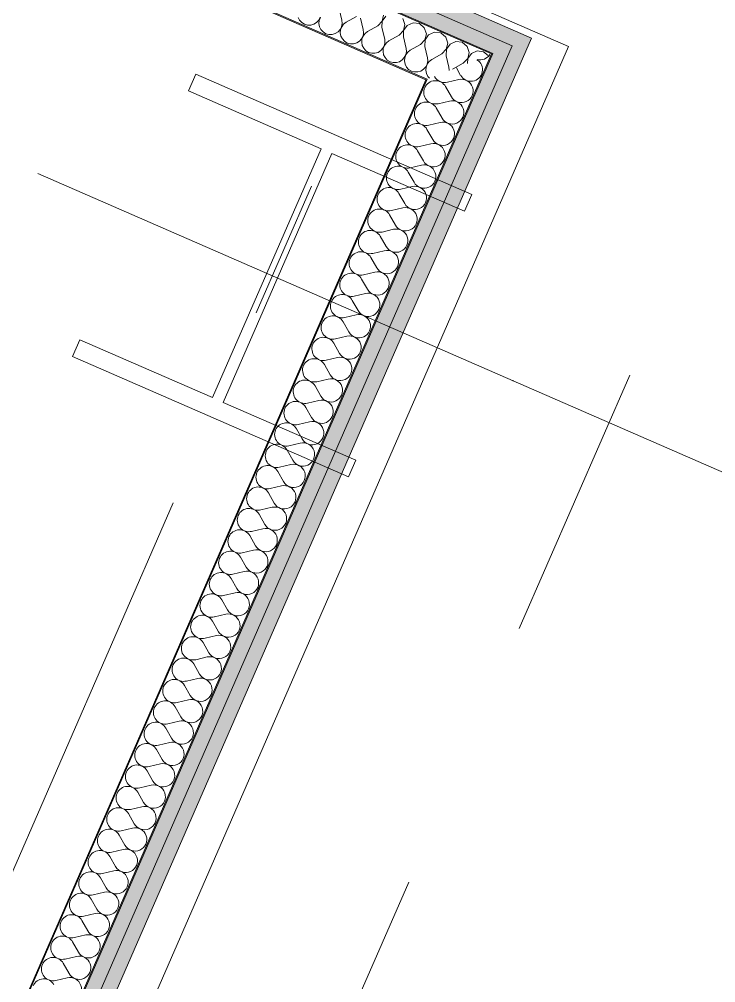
# Model space of a CAD drawing. Header units: millimetres. Extents: x -89663 to 74273, y -103666 to 18539.
# Drawn here: x -23187 to -22476, y -32958 to -31975 of the extents above; entities that cross this region are included whole.
import ezdxf
from ezdxf.enums import TextEntityAlignment as Align

# ---------------------------------------------------------------- set-up
doc = ezdxf.new("R2010")
doc.units = ezdxf.units.MM
doc.header["$MEASUREMENT"] = 0
doc.linetypes.add('Dashed', pattern=[564.444447, 282.222223, -282.222223])
doc.linetypes.add('Double Dashed', pattern=[1093.611073, 529.166651, -211.666656, 141.111112, -211.666656])
for name, color, linetype in [('A-95-MC_Marker_Section_P2.Marker', 7, 'Continuous'), ('COLUMN.IFC Import', 7, 'Continuous'), ('New_A-05-M_Gross_Int_Circulation', 7, 'Continuous'), ('New_A-15-MG_Structural_Grid_Phase_2', 7, 'Continuous'), ('New_A-25-M_Wall_Int', 7, 'Continuous')]:
    doc.layers.add(name, color=color, linetype=linetype)
for name, color, linetype, lineweight in [('A-95-MC_Marker_Section_P2.Marker_Pen_No__1', 7, 'Continuous', 13), ('COLUMN.IFC Import_Pen_No__2', 8, 'Continuous', 15), ('New_A-25-M_Wall_Int_Pen_No__1', 7, 'Continuous', 13), ('New_ArchiCAD Zone Stamps_Pen_No__6', 7, 'Continuous', 35)]:
    doc.layers.add(name, color=color, linetype=linetype, lineweight=lineweight)
for name, color, linetype, lineweight, true_color in [('New_A-05-M_Gross_Int_Circulation_Pen_No__74', 7, 'Continuous', 20, 0x606060), ('New_A-15-MG_Structural_Grid_Phase_2_Pen_No__222', 7, 'Continuous', 13, 0x65af33), ('New_A-25-M_Wall_Int_Pen_No__107', 7, 'Continuous', 15, 0xa6a6a6)]:
    doc.layers.add(name, color=color, linetype=linetype, lineweight=lineweight, true_color=true_color)
doc.styles.add('GENERATED_STYLE_1', font='')
doc.styles.add('GENERATED_STYLE_3', font='')
doc.styles.add('GENERATED_STYLE_4', font='')
doc.styles.get('GENERATED_STYLE_1').set_extended_font_data('Arial', bold=True)
doc.styles.get('GENERATED_STYLE_3').set_extended_font_data('Arial')
doc.styles.get('GENERATED_STYLE_4').set_extended_font_data('Swis721 BT')

# ---------------------------------------------------------------- blocks, each defined once
blk = doc.blocks.new('Atrium South_INB 0152_2_1', base_point=(-20962.32, -37996.44))
at = {"layer": 'New_A-05-M_Gross_Int_Circulation_Pen_No__74', "linetype": 'Continuous'}
for p, q in [((-23131.38, -31782.49), (-22626.24, -32002.76)), ((-22626.24, -32002.76), (-23058.92, -32995.02))]:
    blk.add_line(p, q, dxfattribs=at)
at = {"layer": 'New_ArchiCAD Zone Stamps_Pen_No__6'}
for tag, height, style, p in [('ROOM_NAME', 250, 'GENERATED_STYLE_1', (-21498.1, -36566.35)), ('zoneNameLine2', 250, 'GENERATED_STYLE_1', (-21686.54, -36998.48)), ('ROOM_NUMBER', 200, 'GENERATED_STYLE_3', (-21874.97, -37419.19)), ('measuredAreaCode', 200, 'GENERATED_STYLE_3', (-22031.99, -37779.3)), ('DUMMY_649', 200, 'GENERATED_STYLE_3', (-21724.59, -37913.34)), ('DUMMY_650', 200, 'GENERATED_STYLE_3', (-21095.42, -38187.69)), ('DUMMY_651', 133.33, 'GENERATED_STYLE_3', (-20816.13, -38294.24))]:
    blk.add_attdef(tag, text='', height=height, rotation=336.44041, dxfattribs=dict(at, style=style)).set_placement(p, align=Align.TOP_LEFT)
blk = doc.blocks.new('*X487')
at = {"layer": 'New_A-25-M_Wall_Int_Pen_No__107', "linetype": 'Continuous'}
for p, q in [((-22736.45, -32032.23), (-22740.84, -32024.49)), ((-22738.35, -32036.6), (-22749.94, -32039.34)), ((-22745.96, -32054.06), (-22751.84, -32043.7)), ((-22755.48, -32075.88), (-22761.36, -32065.53)), ((-22747.87, -32058.42), (-22759.45, -32061.16)), ((-22757.39, -32080.25), (-22768.97, -32082.99)), ((-22765, -32097.71), (-22770.87, -32087.35)), ((-22766.9, -32102.07), (-22778.49, -32104.81)), ((-22774.52, -32119.53), (-22780.39, -32109.18)), ((-22776.42, -32123.9), (-22788, -32126.64)), ((-22784.03, -32141.36), (-22789.91, -32131)), ((-22793.55, -32163.18), (-22799.42, -32152.83)), ((-22785.94, -32145.72), (-22797.52, -32148.46)), ((-22803.07, -32185.01), (-22808.94, -32174.65)), ((-22795.45, -32167.55), (-22807.04, -32170.29)), ((-22804.97, -32189.37), (-22816.55, -32192.11)), ((-22812.58, -32206.83), (-22818.46, -32196.48)), ((-22814.49, -32211.2), (-22826.07, -32213.94)), ((-22822.1, -32228.66), (-22827.97, -32218.3)), ((-22824, -32233.02), (-22835.59, -32235.76)), ((-22831.62, -32250.48), (-22837.49, -32240.13)), ((-22841.13, -32272.31), (-22847.01, -32261.95)), ((-22833.52, -32254.85), (-22845.1, -32257.59)), ((-22843.04, -32276.67), (-22854.62, -32279.41)), ((-22850.65, -32294.13), (-22856.52, -32283.78)), ((-22852.55, -32298.5), (-22864.14, -32301.24)), ((-22860.17, -32315.96), (-22866.04, -32305.6)), ((-22862.07, -32320.32), (-22873.65, -32323.06)), ((-22869.68, -32337.78), (-22875.56, -32327.43)), ((-22879.2, -32359.61), (-22885.07, -32349.25)), ((-22871.59, -32342.15), (-22883.17, -32344.89)), ((-22888.72, -32381.43), (-22894.59, -32371.08)), ((-22881.1, -32363.97), (-22892.69, -32366.71)), ((-22890.62, -32385.8), (-22902.2, -32388.54)), ((-22898.23, -32403.26), (-22904.11, -32392.9)), ((-22900.14, -32407.62), (-22911.72, -32410.36)), ((-22907.75, -32425.08), (-22913.62, -32414.73)), ((-22909.65, -32429.45), (-22921.24, -32432.19)), ((-22917.27, -32446.91), (-22923.14, -32436.55)), ((-22926.78, -32468.73), (-22932.66, -32458.38)), ((-22919.17, -32451.27), (-22930.75, -32454.01)), ((-22928.69, -32473.1), (-22940.27, -32475.84)), ((-22936.3, -32490.56), (-22942.17, -32480.2)), ((-22938.2, -32494.92), (-22949.79, -32497.66)), ((-22945.82, -32512.38), (-22951.69, -32502.03)), ((-22947.72, -32516.75), (-22959.3, -32519.49)), ((-22955.33, -32534.21), (-22961.21, -32523.85)), ((-22964.85, -32556.03), (-22970.72, -32545.68)), ((-22957.24, -32538.57), (-22968.82, -32541.31)), ((-22974.37, -32577.86), (-22980.24, -32567.5)), ((-22966.75, -32560.4), (-22978.34, -32563.14)), ((-22976.27, -32582.22), (-22987.85, -32584.96)), ((-22983.88, -32599.68), (-22989.76, -32589.33)), ((-22985.79, -32604.04), (-22997.37, -32606.79)), ((-22993.4, -32621.5), (-22999.27, -32611.15)), ((-22995.3, -32625.87), (-23006.89, -32628.61)), ((-23002.92, -32643.33), (-23008.79, -32632.98)), ((-23012.43, -32665.15), (-23018.31, -32654.8)), ((-23004.82, -32647.69), (-23016.4, -32650.44)), ((-23014.34, -32669.52), (-23025.92, -32672.26)), ((-23021.95, -32686.98), (-23027.83, -32676.63)), ((-23023.85, -32691.34), (-23035.44, -32694.09)), ((-23031.47, -32708.8), (-23037.34, -32698.45)), ((-23033.37, -32713.17), (-23044.96, -32715.91)), ((-23040.98, -32730.63), (-23046.86, -32720.28)), ((-23042.89, -32734.99), (-23054.47, -32737.74)), ((-23050.5, -32752.45), (-23056.38, -32742.1)), ((-23060.02, -32774.28), (-23065.89, -32763.92)), ((-23052.4, -32756.82), (-23063.99, -32759.56)), ((-23061.92, -32778.64), (-23073.51, -32781.38)), ((-23069.53, -32796.1), (-23075.41, -32785.75)), ((-23071.44, -32800.47), (-23083.02, -32803.21)), ((-23079.05, -32817.93), (-23084.93, -32807.57)), ((-23080.95, -32822.29), (-23092.54, -32825.03)), ((-23088.57, -32839.75), (-23094.44, -32829.4)), ((-23098.08, -32861.58), (-23103.96, -32851.22)), ((-23090.47, -32844.12), (-23102.06, -32846.86)), ((-23099.99, -32865.94), (-23111.57, -32868.68)), ((-23107.6, -32883.4), (-23113.48, -32873.05)), ((-23109.5, -32887.77), (-23121.09, -32890.51)), ((-23117.12, -32905.23), (-23122.99, -32894.87)), ((-23119.02, -32909.59), (-23130.61, -32912.33)), ((-23126.63, -32927.05), (-23132.51, -32916.7)), ((-23128.54, -32931.42), (-23140.12, -32934.16)), ((-23136.15, -32948.88), (-23142.03, -32938.52)), ((-23138.05, -32953.24), (-23149.64, -32955.98))]:
    blk.add_line(p, q, dxfattribs=at)
for centre, start, end in [((-22726.09, -32026.36), 209.57051, 58.13529), ((-22716.58, -32004.53), 256.19399, 326.63007), ((-22752.68, -32027.75), 207.61814, 283.31031), ((-22735.61, -32048.18), 209.57051, 103.31031), ((-22762.19, -32049.58), 156.44041, 283.31031), ((-22762.19, -32049.58), 29.57051, 156.44041), ((-22771.71, -32071.4), 29.57051, 156.44041), ((-22745.13, -32070.01), 209.57051, 103.31031), ((-22771.71, -32071.4), 156.44041, 283.31031), ((-22781.23, -32093.23), 29.57051, 156.44041), ((-22754.64, -32091.83), 209.57051, 103.31031), ((-22781.23, -32093.23), 156.44041, 283.31031), ((-22790.74, -32115.05), 29.57051, 156.44041), ((-22764.16, -32113.66), 209.57051, 103.31031), ((-22790.74, -32115.05), 156.44041, 283.31031), ((-22800.26, -32136.88), 29.57051, 156.44041), ((-22773.68, -32135.48), 209.57051, 103.31031), ((-22800.26, -32136.88), 156.44041, 283.31031), ((-22809.78, -32158.7), 156.44041, 283.31031), ((-22809.78, -32158.7), 29.57051, 156.44041), ((-22783.19, -32157.31), 209.57051, 103.31031), ((-22819.29, -32180.53), 29.57051, 156.44041), ((-22792.71, -32179.13), 209.57051, 103.31031), ((-22819.29, -32180.53), 156.44041, 283.31031), ((-22828.81, -32202.35), 29.57051, 156.44041), ((-22802.23, -32200.96), 209.57051, 103.31031), ((-22828.81, -32202.35), 156.44041, 283.31031), ((-22838.33, -32224.18), 29.57051, 156.44041), ((-22811.74, -32222.78), 209.57051, 103.31031), ((-22838.33, -32224.18), 156.44041, 283.31031), ((-22821.26, -32244.61), 209.57051, 103.31031), ((-22847.84, -32246), 156.44041, 283.31031), ((-22847.84, -32246), 29.57051, 156.44041), ((-22857.36, -32267.83), 156.44041, 283.31031), ((-22857.36, -32267.83), 29.57051, 156.44041), ((-22830.78, -32266.43), 209.57051, 103.31031), ((-22866.88, -32289.65), 29.57051, 156.44041), ((-22840.29, -32288.26), 209.57051, 103.31031), ((-22866.88, -32289.65), 156.44041, 283.31031), ((-22876.39, -32311.48), 29.57051, 156.44041), ((-22849.81, -32310.08), 209.57051, 103.31031), ((-22876.39, -32311.48), 156.44041, 283.31031), ((-22885.91, -32333.3), 29.57051, 156.44041), ((-22859.33, -32331.91), 209.57051, 103.31031), ((-22885.91, -32333.3), 156.44041, 283.31031), ((-22868.85, -32353.73), 209.57051, 103.31031), ((-22895.43, -32355.13), 156.44041, 283.31031), ((-22895.43, -32355.13), 29.57051, 156.44041), ((-22904.94, -32376.95), 29.57051, 156.44041), ((-22878.36, -32375.56), 209.57051, 103.31031), ((-22904.94, -32376.95), 156.44041, 283.31031), ((-22914.46, -32398.78), 29.57051, 156.44041), ((-22887.88, -32397.38), 209.57051, 103.31031), ((-22914.46, -32398.78), 156.44041, 283.31031), ((-22923.98, -32420.6), 29.57051, 156.44041), ((-22897.4, -32419.21), 209.57051, 103.31031), ((-22923.98, -32420.6), 156.44041, 283.31031), ((-22906.91, -32441.03), 209.57051, 103.31031), ((-22933.5, -32442.43), 156.44041, 283.31031), ((-22933.5, -32442.43), 29.57051, 156.44041), ((-22943.01, -32464.25), 156.44041, 283.31031), ((-22943.01, -32464.25), 29.57051, 156.44041), ((-22916.43, -32462.86), 209.57051, 103.31031), ((-22952.53, -32486.08), 29.57051, 156.44041), ((-22925.95, -32484.68), 209.57051, 103.31031), ((-22952.53, -32486.08), 156.44041, 283.31031), ((-22962.05, -32507.9), 29.57051, 156.44041), ((-22935.46, -32506.51), 209.57051, 103.31031), ((-22962.05, -32507.9), 156.44041, 283.31031), ((-22971.56, -32529.73), 29.57051, 156.44041), ((-22944.98, -32528.33), 209.57051, 103.31031), ((-22971.56, -32529.73), 156.44041, 283.31031), ((-22954.5, -32550.16), 209.57051, 103.31031), ((-22981.08, -32551.55), 156.44041, 283.31031), ((-22981.08, -32551.55), 29.57051, 156.44041), ((-22990.6, -32573.38), 29.57051, 156.44041), ((-22964.01, -32571.98), 209.57051, 103.31031), ((-22990.6, -32573.38), 156.44041, 283.31031), ((-23000.11, -32595.2), 29.57051, 156.44041), ((-22973.53, -32593.81), 209.57051, 103.31031), ((-23000.11, -32595.2), 156.44041, 283.31031), ((-23009.63, -32617.03), 29.57051, 156.44041), ((-22983.05, -32615.63), 209.57051, 103.31031), ((-23009.63, -32617.03), 156.44041, 283.31031), ((-23019.15, -32638.85), 29.57051, 156.44041), ((-22992.56, -32637.45), 209.57051, 103.31031), ((-23019.15, -32638.85), 156.44041, 283.31031), ((-23028.66, -32660.68), 156.44041, 283.31031), ((-23028.66, -32660.68), 29.57051, 156.44041), ((-23002.08, -32659.28), 209.57051, 103.31031), ((-23038.18, -32682.5), 29.57051, 156.44041), ((-23011.6, -32681.1), 209.57051, 103.31031), ((-23038.18, -32682.5), 156.44041, 283.31031), ((-23047.7, -32704.33), 29.57051, 156.44041), ((-23021.11, -32702.93), 209.57051, 103.31031), ((-23047.7, -32704.33), 156.44041, 283.31031), ((-23057.21, -32726.15), 29.57051, 156.44041), ((-23030.63, -32724.75), 209.57051, 103.31031), ((-23057.21, -32726.15), 156.44041, 283.31031), ((-23040.15, -32746.58), 209.57051, 103.31031), ((-23066.73, -32747.97), 156.44041, 283.31031), ((-23066.73, -32747.97), 29.57051, 156.44041), ((-23076.25, -32769.8), 29.57051, 156.44041), ((-23049.66, -32768.4), 209.57051, 103.31031), ((-23076.25, -32769.8), 156.44041, 283.31031), ((-23085.76, -32791.62), 29.57051, 156.44041), ((-23059.18, -32790.23), 209.57051, 103.31031), ((-23085.76, -32791.62), 156.44041, 283.31031), ((-23095.28, -32813.45), 29.57051, 156.44041), ((-23068.7, -32812.05), 209.57051, 103.31031), ((-23095.28, -32813.45), 156.44041, 283.31031), ((-23104.8, -32835.27), 29.57051, 156.44041), ((-23078.21, -32833.88), 209.57051, 103.31031), ((-23104.8, -32835.27), 156.44041, 283.31031), ((-23114.31, -32857.1), 156.44041, 283.31031), ((-23114.31, -32857.1), 29.57051, 156.44041), ((-23087.73, -32855.7), 209.57051, 103.31031), ((-23123.83, -32878.92), 29.57051, 156.44041), ((-23097.25, -32877.53), 209.57051, 103.31031), ((-23123.83, -32878.92), 156.44041, 283.31031), ((-23133.35, -32900.75), 29.57051, 156.44041), ((-23106.76, -32899.35), 209.57051, 103.31031), ((-23133.35, -32900.75), 156.44041, 283.31031), ((-23142.86, -32922.57), 29.57051, 156.44041), ((-23116.28, -32921.18), 209.57051, 103.31031), ((-23142.86, -32922.57), 156.44041, 283.31031), ((-23125.8, -32943), 209.57051, 103.31031), ((-23152.38, -32944.4), 156.44041, 283.31031), ((-23152.38, -32944.4), 29.57051, 156.44041), ((-23161.9, -32966.22), 29.57051, 156.44041), ((-23135.31, -32964.83), 209.57051, 103.31031)]:
    blk.add_arc(centre, 11.9, start, end, dxfattribs=at)
blk = doc.blocks.new('Wall_102_1', base_point=(-22755.57, -31999.11))
at = {"layer": 'New_A-25-M_Wall_Int_Pen_No__107', "linetype": 'Continuous'}
for points in [[(-23700.76, -34371.91), (-22664.05, -31994.38), (-22683.78, -32002.12), (-23708.52, -34352.16)], [(-23708.52, -34352.16), (-22683.78, -32002.12), (-22703.52, -32009.86), (-23716.27, -34332.42)]]:
    blk.add_hatch(color=256, dxfattribs=at).paths.add_polyline_path(points)
at = {"layer": 'New_A-25-M_Wall_Int_Pen_No__107', "linetype": 'Continuous', "lineweight": 0, "true_color": 0x535353}
for points in [[(-23716.27, -34332.42), (-22703.52, -32009.86), (-22704.84, -32010.38), (-23716.79, -34331.1)], [(-23742.64, -34265.28), (-22770.64, -32036.18), (-22771.95, -32036.7), (-23743.15, -34263.97)]]:
    blk.add_hatch(color=251, dxfattribs=at).paths.add_polyline_path(points)
at = {"layer": 'New_A-25-M_Wall_Int_Pen_No__1', "linetype": 'Continuous'}
for p, q in [((-23708.52, -34352.16), (-22683.78, -32002.12)), ((-23716.79, -34331.1), (-22704.84, -32010.38)), ((-23716.27, -34332.42), (-22703.52, -32009.86)), ((-23742.64, -34265.28), (-22770.64, -32036.18))]:
    blk.add_line(p, q, dxfattribs=at)
at = {"layer": 'New_A-25-M_Wall_Int_Pen_No__1', "linetype": 'Continuous', "flags": 128}
for points in [[(-23700.76, -34371.91), (-22664.05, -31994.38)], [(-22771.95, -32036.7), (-23743.15, -34263.97)]]:
    blk.add_lwpolyline(points, dxfattribs=at)
at = {"layer": 'New_A-25-M_Wall_Int', "color": 250, "lineweight": 50, "true_color": 0x2a2a2a}
blk.add_blockref('*X487', (0, 0), dxfattribs=at)
blk = doc.blocks.new('*X489')
at = {"layer": 'New_A-25-M_Wall_Int_Pen_No__107', "linetype": 'Continuous'}
for p, q in [((-22860.37, -31964.46), (-22857.64, -31976.05)), ((-22902.31, -31973.08), (-22900.83, -31976.01)), ((-22900.83, -31976.01), (-22898.61, -31978.43)), ((-22883.42, -31978.39), (-22881.21, -31975.95)), ((-22881.21, -31975.95), (-22879.75, -31973.01)), ((-22880.83, -31976.12), (-22881.12, -31979.39)), ((-22879.66, -31973.05), (-22880.83, -31976.12)), ((-22857.33, -31979.32), (-22857.64, -31976.05)), ((-22853.28, -31977.96), (-22855.88, -31979.96)), ((-22842.92, -31972.09), (-22853.28, -31977.96)), ((-22838.55, -31974), (-22835.82, -31985.59)), ((-22821.1, -31981.63), (-22816.53, -31977)), ((-22816.44, -31977.04), (-22816.74, -31983.54)), ((-22816.53, -31977), (-22815.08, -31970.66)), ((-22812.77, -31971.67), (-22816.44, -31977.04)), ((-22793.26, -31980.2), (-22795.36, -31974.04)), ((-22898.61, -31978.43), (-22895.81, -31980.15)), ((-22895.81, -31980.15), (-22892.65, -31981.04)), ((-22892.65, -31981.04), (-22889.36, -31981.03)), ((-22889.36, -31981.03), (-22886.21, -31980.12)), ((-22886.21, -31980.12), (-22883.42, -31978.39)), ((-22881.12, -31979.39), (-22880.5, -31982.62)), ((-22880.5, -31982.62), (-22879.02, -31985.55)), ((-22879.02, -31985.55), (-22876.8, -31987.97)), ((-22861.6, -31987.92), (-22859.39, -31985.49)), ((-22859.39, -31985.49), (-22857.93, -31982.55)), ((-22859.02, -31985.66), (-22859.3, -31988.93)), ((-22857.85, -31982.59), (-22859.02, -31985.66)), ((-22857.93, -31982.55), (-22857.33, -31979.32)), ((-22855.88, -31979.96), (-22857.85, -31982.59)), ((-22835.52, -31988.86), (-22835.82, -31985.59)), ((-22831.46, -31987.5), (-22834.07, -31989.49)), ((-22821.1, -31981.63), (-22831.46, -31987.5)), ((-22816.74, -31983.54), (-22814.01, -31995.13)), ((-22799.29, -31991.17), (-22794.71, -31986.54)), ((-22794.63, -31986.58), (-22794.92, -31993.08)), ((-22794.71, -31986.54), (-22793.26, -31980.2)), ((-22790.96, -31981.21), (-22794.63, -31986.58)), ((-22785.01, -31978.56), (-22790.96, -31981.21)), ((-22778.57, -31979.44), (-22785.01, -31978.56)), ((-22773.54, -31983.58), (-22778.57, -31979.44)), ((-22771.45, -31989.74), (-22773.54, -31983.58)), ((-22876.8, -31987.97), (-22874, -31989.69)), ((-22874, -31989.69), (-22870.83, -31990.58)), ((-22870.83, -31990.58), (-22867.55, -31990.57)), ((-22867.55, -31990.57), (-22864.39, -31989.66)), ((-22864.39, -31989.66), (-22861.6, -31987.92)), ((-22859.3, -31988.93), (-22858.68, -31992.16)), ((-22858.68, -31992.16), (-22857.2, -31995.09)), ((-22857.2, -31995.09), (-22854.98, -31997.51)), ((-22854.98, -31997.51), (-22852.18, -31999.23)), ((-22842.58, -31999.2), (-22839.79, -31997.46)), ((-22839.79, -31997.46), (-22837.58, -31995.03)), ((-22837.58, -31995.03), (-22836.12, -31992.09)), ((-22837.2, -31995.2), (-22837.48, -31998.47)), ((-22836.03, -31992.13), (-22837.2, -31995.2)), ((-22836.12, -31992.09), (-22835.52, -31988.86)), ((-22834.07, -31989.49), (-22836.03, -31992.13)), ((-22813.7, -31998.4), (-22814.01, -31995.13)), ((-22809.65, -31997.04), (-22812.25, -31999.03)), ((-22799.29, -31991.17), (-22809.65, -31997.04)), ((-22794.92, -31993.08), (-22792.19, -32004.67)), ((-22777.47, -32000.71), (-22772.9, -31996.08)), ((-22772.81, -31996.12), (-22773.11, -32002.62)), ((-22772.9, -31996.08), (-22771.45, -31989.74)), ((-22769.14, -31990.74), (-22772.81, -31996.12)), ((-22763.2, -31988.1), (-22769.14, -31990.74)), ((-22756.75, -31988.98), (-22763.2, -31988.1)), ((-22751.73, -31993.12), (-22756.75, -31988.98)), ((-22749.63, -31999.28), (-22751.73, -31993.12)), ((-22741.38, -31997.64), (-22747.33, -32000.28)), ((-22734.93, -31998.52), (-22741.38, -31997.64)), ((-22852.18, -31999.23), (-22849.02, -32000.11)), ((-22849.02, -32000.11), (-22845.73, -32000.1)), ((-22845.73, -32000.1), (-22842.58, -31999.2)), ((-22837.48, -31998.47), (-22836.87, -32001.7)), ((-22836.87, -32001.7), (-22835.39, -32004.63)), ((-22835.39, -32004.63), (-22833.16, -32007.05)), ((-22833.16, -32007.05), (-22830.37, -32008.76)), ((-22820.76, -32008.74), (-22817.97, -32007)), ((-22817.97, -32007), (-22815.76, -32004.57)), ((-22815.76, -32004.57), (-22814.3, -32001.63)), ((-22815.38, -32004.74), (-22815.67, -32008.01)), ((-22814.22, -32001.67), (-22815.38, -32004.74)), ((-22814.3, -32001.63), (-22813.7, -31998.4)), ((-22812.25, -31999.03), (-22814.22, -32001.67)), ((-22791.89, -32007.94), (-22792.19, -32004.67)), ((-22787.83, -32006.57), (-22790.44, -32008.57)), ((-22777.47, -32000.71), (-22787.83, -32006.57)), ((-22773.11, -32002.62), (-22770.38, -32014.2)), ((-22755.65, -32010.25), (-22751.08, -32005.62)), ((-22751, -32005.66), (-22751.29, -32012.16)), ((-22751.08, -32005.62), (-22749.63, -31999.28)), ((-22747.33, -32000.28), (-22751, -32005.66)), ((-22729.91, -32002.65), (-22734.93, -31998.52)), ((-22727.81, -32008.81), (-22729.91, -32002.65)), ((-22719.57, -32007.18), (-22725.51, -32009.82)), ((-22713.12, -32008.06), (-22719.57, -32007.18)), ((-22830.37, -32008.76), (-22827.2, -32009.65)), ((-22827.2, -32009.65), (-22823.92, -32009.64)), ((-22823.92, -32009.64), (-22820.76, -32008.74)), ((-22815.67, -32008.01), (-22815.05, -32011.23)), ((-22815.05, -32011.23), (-22813.57, -32014.17)), ((-22813.57, -32014.17), (-22811.35, -32016.58)), ((-22811.35, -32016.58), (-22808.55, -32018.3)), ((-22798.95, -32018.27), (-22796.16, -32016.54)), ((-22796.16, -32016.54), (-22793.95, -32014.11)), ((-22793.95, -32014.11), (-22792.49, -32011.17)), ((-22793.57, -32014.27), (-22793.85, -32017.55)), ((-22792.4, -32011.2), (-22793.57, -32014.27)), ((-22792.49, -32011.17), (-22791.89, -32007.94)), ((-22790.44, -32008.57), (-22792.4, -32011.2)), ((-22770.07, -32017.48), (-22770.38, -32014.2)), ((-22766.01, -32016.11), (-22768.62, -32018.11)), ((-22755.65, -32010.25), (-22766.01, -32016.11)), ((-22751.29, -32012.16), (-22748.56, -32023.74)), ((-22733.84, -32019.79), (-22729.27, -32015.16)), ((-22729.18, -32015.19), (-22729.4, -32020.01)), ((-22729.27, -32015.16), (-22727.81, -32008.81)), ((-22725.51, -32009.82), (-22729.18, -32015.19)), ((-22708.54, -32011.83), (-22713.12, -32008.06)), ((-22808.55, -32018.3), (-22805.39, -32019.19)), ((-22805.39, -32019.19), (-22802.1, -32019.18)), ((-22802.1, -32019.18), (-22798.95, -32018.27)), ((-22793.85, -32017.55), (-22793.23, -32020.77)), ((-22793.23, -32020.77), (-22791.76, -32023.71)), ((-22791.76, -32023.71), (-22789.53, -32026.12)), ((-22789.53, -32026.12), (-22786.73, -32027.84)), ((-22777.13, -32027.81), (-22774.34, -32026.08)), ((-22774.34, -32026.08), (-22772.13, -32023.65)), ((-22772.13, -32023.65), (-22770.67, -32020.7)), ((-22771.75, -32023.81), (-22772.04, -32027.08)), ((-22772.04, -32027.08), (-22771.42, -32030.31)), ((-22770.58, -32020.74), (-22771.75, -32023.81)), ((-22770.67, -32020.7), (-22770.07, -32017.48)), ((-22768.62, -32018.11), (-22770.58, -32020.74)), ((-22748.26, -32027.01), (-22748.56, -32023.74)), ((-22748.34, -32027.43), (-22748.26, -32027.01)), ((-22744.2, -32025.65), (-22744.63, -32025.98)), ((-22733.84, -32019.79), (-22744.2, -32025.65)), ((-22786.73, -32027.84), (-22783.57, -32028.73)), ((-22783.57, -32028.73), (-22780.29, -32028.72)), ((-22780.29, -32028.72), (-22777.13, -32027.81)), ((-22771.42, -32030.31), (-22769.94, -32033.24)), ((-22769.94, -32033.24), (-22768.14, -32035.2))]:
    blk.add_line(p, q, dxfattribs=at)
blk = doc.blocks.new('Wall_103_1', base_point=(-22755.57, -31999.11))
at = {"layer": 'New_A-25-M_Wall_Int_Pen_No__107', "linetype": 'Continuous'}
for points in [[(-22664.05, -31994.38), (-23443.07, -31653.77), (-23435.33, -31673.52), (-22683.78, -32002.12)], [(-22683.78, -32002.12), (-23435.33, -31673.52), (-23427.58, -31693.28), (-22703.52, -32009.86)]]:
    blk.add_hatch(color=256, dxfattribs=at).paths.add_polyline_path(points)
at = {"layer": 'New_A-25-M_Wall_Int_Pen_No__107', "linetype": 'Continuous', "lineweight": 0, "true_color": 0x535353}
for points in [[(-22703.52, -32009.86), (-23427.58, -31693.28), (-23427.06, -31694.6), (-22704.84, -32010.38)], [(-22770.64, -32036.18), (-23401.23, -31760.46), (-23400.72, -31761.78), (-22771.95, -32036.7)]]:
    blk.add_hatch(color=251, dxfattribs=at).paths.add_polyline_path(points)
at = {"layer": 'New_A-25-M_Wall_Int_Pen_No__1', "linetype": 'Continuous'}
for p, q in [((-22683.78, -32002.12), (-23435.33, -31673.52)), ((-22703.52, -32009.86), (-23427.58, -31693.28)), ((-22704.84, -32010.38), (-23427.06, -31694.6)), ((-22770.64, -32036.18), (-23401.23, -31760.46))]:
    blk.add_line(p, q, dxfattribs=at)
at = {"layer": 'New_A-25-M_Wall_Int_Pen_No__1', "linetype": 'Continuous', "flags": 128}
for points in [[(-22664.05, -31994.38), (-23443.07, -31653.77)], [(-23400.72, -31761.78), (-22771.95, -32036.7)]]:
    blk.add_lwpolyline(points, dxfattribs=at)
at = {"layer": 'New_A-25-M_Wall_Int', "color": 250, "lineweight": 50, "true_color": 0x2a2a2a}
blk.add_blockref('*X489', (0, 0), dxfattribs=at)
blk = doc.blocks.new('Column 117')
at = {"layer": 'COLUMN.IFC Import_Pen_No__2', "linetype": 'Continuous'}
for p, q in [((-153.7, 157.25), (153.7, 157.25)), ((-153.7, 138.55), (-153.7, 157.25)), ((153.7, 157.25), (153.7, 138.55)), ((-6, 138.55), (-153.7, 138.55)), ((-6, -138.55), (-6, 138.55)), ((6, 138.55), (6, -138.55)), ((153.7, 138.55), (6, 138.55)), ((-153.7, -138.55), (-6, -138.55)), ((-153.7, -157.25), (-153.7, -138.55)), ((6, -138.55), (153.7, -138.55)), ((153.7, -138.55), (153.7, -157.25)), ((153.7, -157.25), (-153.7, -157.25))]:
    blk.add_line(p, q, dxfattribs=at)
blk = doc.blocks.new('Standard grid marker_36')
at = {"layer": 'New_A-15-MG_Structural_Grid_Phase_2_Pen_No__222', "linetype": 'Double Dashed'}
blk.add_line((18745.98, 0), (39496.37, 0), dxfattribs=at)
at = {"layer": 'New_A-15-MG_Structural_Grid_Phase_2_Pen_No__222', "style": 'GENERATED_STYLE_4'}
for tag, p in [('AC_MarkerText_1_0', (-500, 41.18)), ('AC_MarkerText_1_1', (58742.35, 41.18))]:
    blk.add_attdef(tag, text='', height=350, rotation=270, dxfattribs=at).set_placement(p, align=Align.MIDDLE_CENTER)
blk = doc.blocks.new('Standard grid marker_37')
at = {"layer": 'New_A-15-MG_Structural_Grid_Phase_2_Pen_No__222', "linetype": 'Double Dashed'}
for q in [(11274.99, 0), (0, 0)]:
    blk.add_line((705.09, 0), q, dxfattribs=at)
blk.add_point((705.09, 0), dxfattribs=at)
blk.add_point((705.09, 0), dxfattribs=at)
at = {"layer": 'New_A-15-MG_Structural_Grid_Phase_2_Pen_No__222', "style": 'GENERATED_STYLE_4'}
for tag, p in [('AC_MarkerText_1_0', (-500, 43.39)), ('AC_MarkerText_1_1', (12480.09, 43.39))]:
    blk.add_attdef(tag, text='', height=350, rotation=180, dxfattribs=at).set_placement(p, align=Align.MIDDLE_CENTER)
blk = doc.blocks.new('Cutting Plane_6_1', base_point=(-15692.37, -10945.86))
at = {"layer": 'A-95-MC_Marker_Section_P2.Marker_Pen_No__1', "linetype": 'Dashed'}
blk.add_line((-20307.68, -27164.23), (-38549.43, -68998.36), dxfattribs=at)

msp = doc.modelspace()

# ---------------------------------------------------------------- block references
at = {"layer": 'A-95-MC_Marker_Section_P2.Marker'}
msp.add_blockref('Cutting Plane_6_1', (-15692.37, -10945.86), dxfattribs=at)
at = {"layer": 'COLUMN.IFC Import', "linetype": 'Continuous', "zscale": 1000, "rotation": 336.4404115839877}
msp.add_blockref('Column 117', (-22928.81, -32236.58), dxfattribs=at)
at = {"layer": 'New_A-05-M_Gross_Int_Circulation', "linetype": 'Continuous'}
msp.add_blockref('Atrium South_INB 0152_2_1', (-20962.32, -37996.44), dxfattribs=at)
at = {"layer": 'New_A-15-MG_Structural_Grid_Phase_2', "color": 8, "linetype": 'Continuous', "lineweight": 15, "zscale": 1000}
for name, p, rotation in [('Standard grid marker_36', (-30734.12, -50137.02), 66.44041158399293), ('Standard grid marker_37', (-22036.6, -32625.75), 156.4404115839929)]:
    msp.add_blockref(name, p, dxfattribs=dict(at, rotation=rotation))
at = {"layer": 'New_A-25-M_Wall_Int', "color": 250, "lineweight": 50, "true_color": 0x2a2a2a}
for name in ['Wall_103_1', 'Wall_102_1']:
    msp.add_blockref(name, (-22755.57, -31999.11), dxfattribs=at)

doc.saveas('drawing.dxf')
